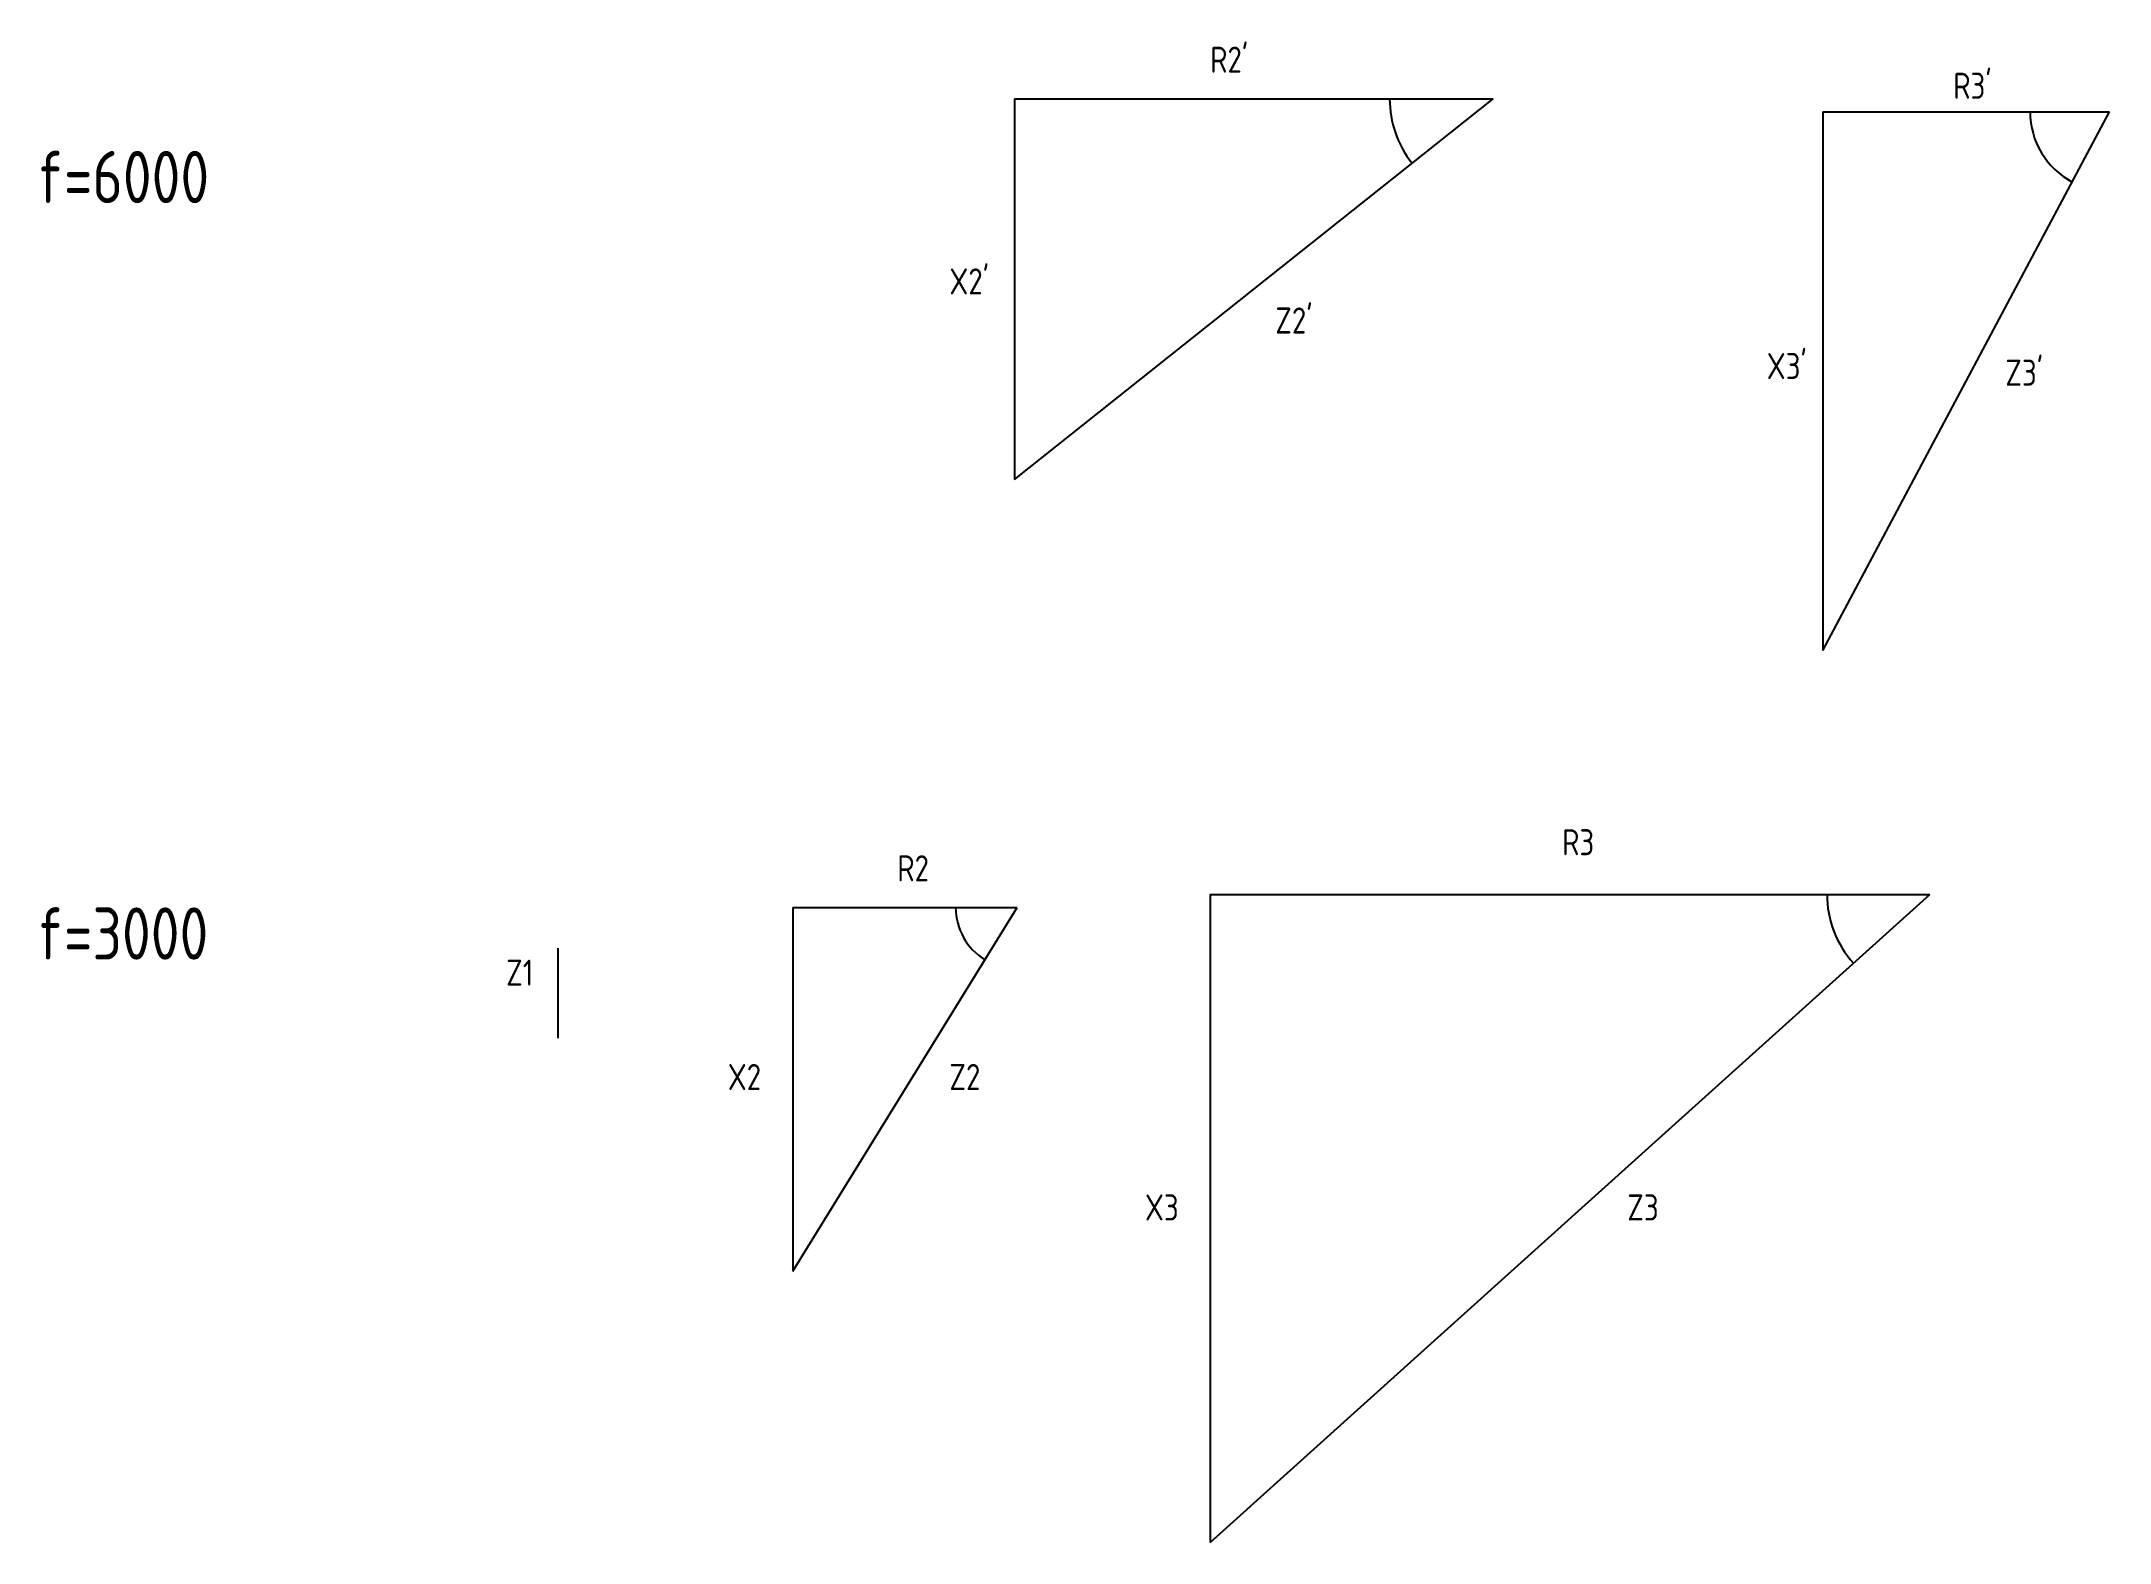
# Model space of a CAD drawing. Header units: millimetres. Extents: x 103 to 1690, y 53 to 1204.
import ezdxf

# ---------------------------------------------------------------- set-up
doc = ezdxf.new("R2010")
doc.units = ezdxf.units.MM
doc.styles.add('ГОСТ 2.304', font='CS_Gost2304.shx')

msp = doc.modelspace()

# ---------------------------------------------------------------- linework, layer by layer
at = {"ltscale": 100}
for p, q in [((850, 1160), (1217, 1160)), ((850, 1160), (850, 868)), ((850, 868), (1217, 1160)), ((1470, 1150), (1690, 1150)), ((1470, 1150), (1470, 737)), ((1470, 737), (1690, 1150)), ((680, 540), (852, 540)), ((680, 540), (680, 261)), ((680, 261), (852, 540)), ((1000, 550), (1552, 550)), ((1000, 550), (1000, 53)), ((1000, 53), (1552, 550)), ((500, 439.8), (500, 508.8))]:
    msp.add_line(p, q, dxfattribs=at)
for centre, radius, end in [((1217, 1160), 79.3, 218.5072), ((1690, 1150), 61, 241.9563), ((852, 540), 47.2, 238.3467), ((1552, 550), 78.8, 221.9987)]:
    msp.add_arc(centre, radius, 180, end, dxfattribs=at)

# ---------------------------------------------------------------- texts
at = {"ltscale": 100, "style": 'ГОСТ 2.304'}
for s, height, p in [("R2'", 20, (1000, 1180)), ("R3'", 20, (1570, 1160)), ('f=6000', 40, (100, 1080)), ("X2'", 20, (800, 1010)), ("Z2'", 20, (1050, 980)), ("X3'", 20, (1427, 945.1)), ("Z3'", 20, (1610, 940)), ('R3', 20, (1270, 580)), ('R2', 20, (760, 560)), ('f=3000', 40, (100, 500)), ('Z1', 20, (460, 480)), ('X2', 20, (630, 400)), ('Z2', 20, (800, 400)), ('X3', 20, (950, 300)), ('Z3', 20, (1320, 300))]:
    msp.add_text(s, height=height, dxfattribs=at).set_placement(p)

doc.saveas('drawing.dxf')
